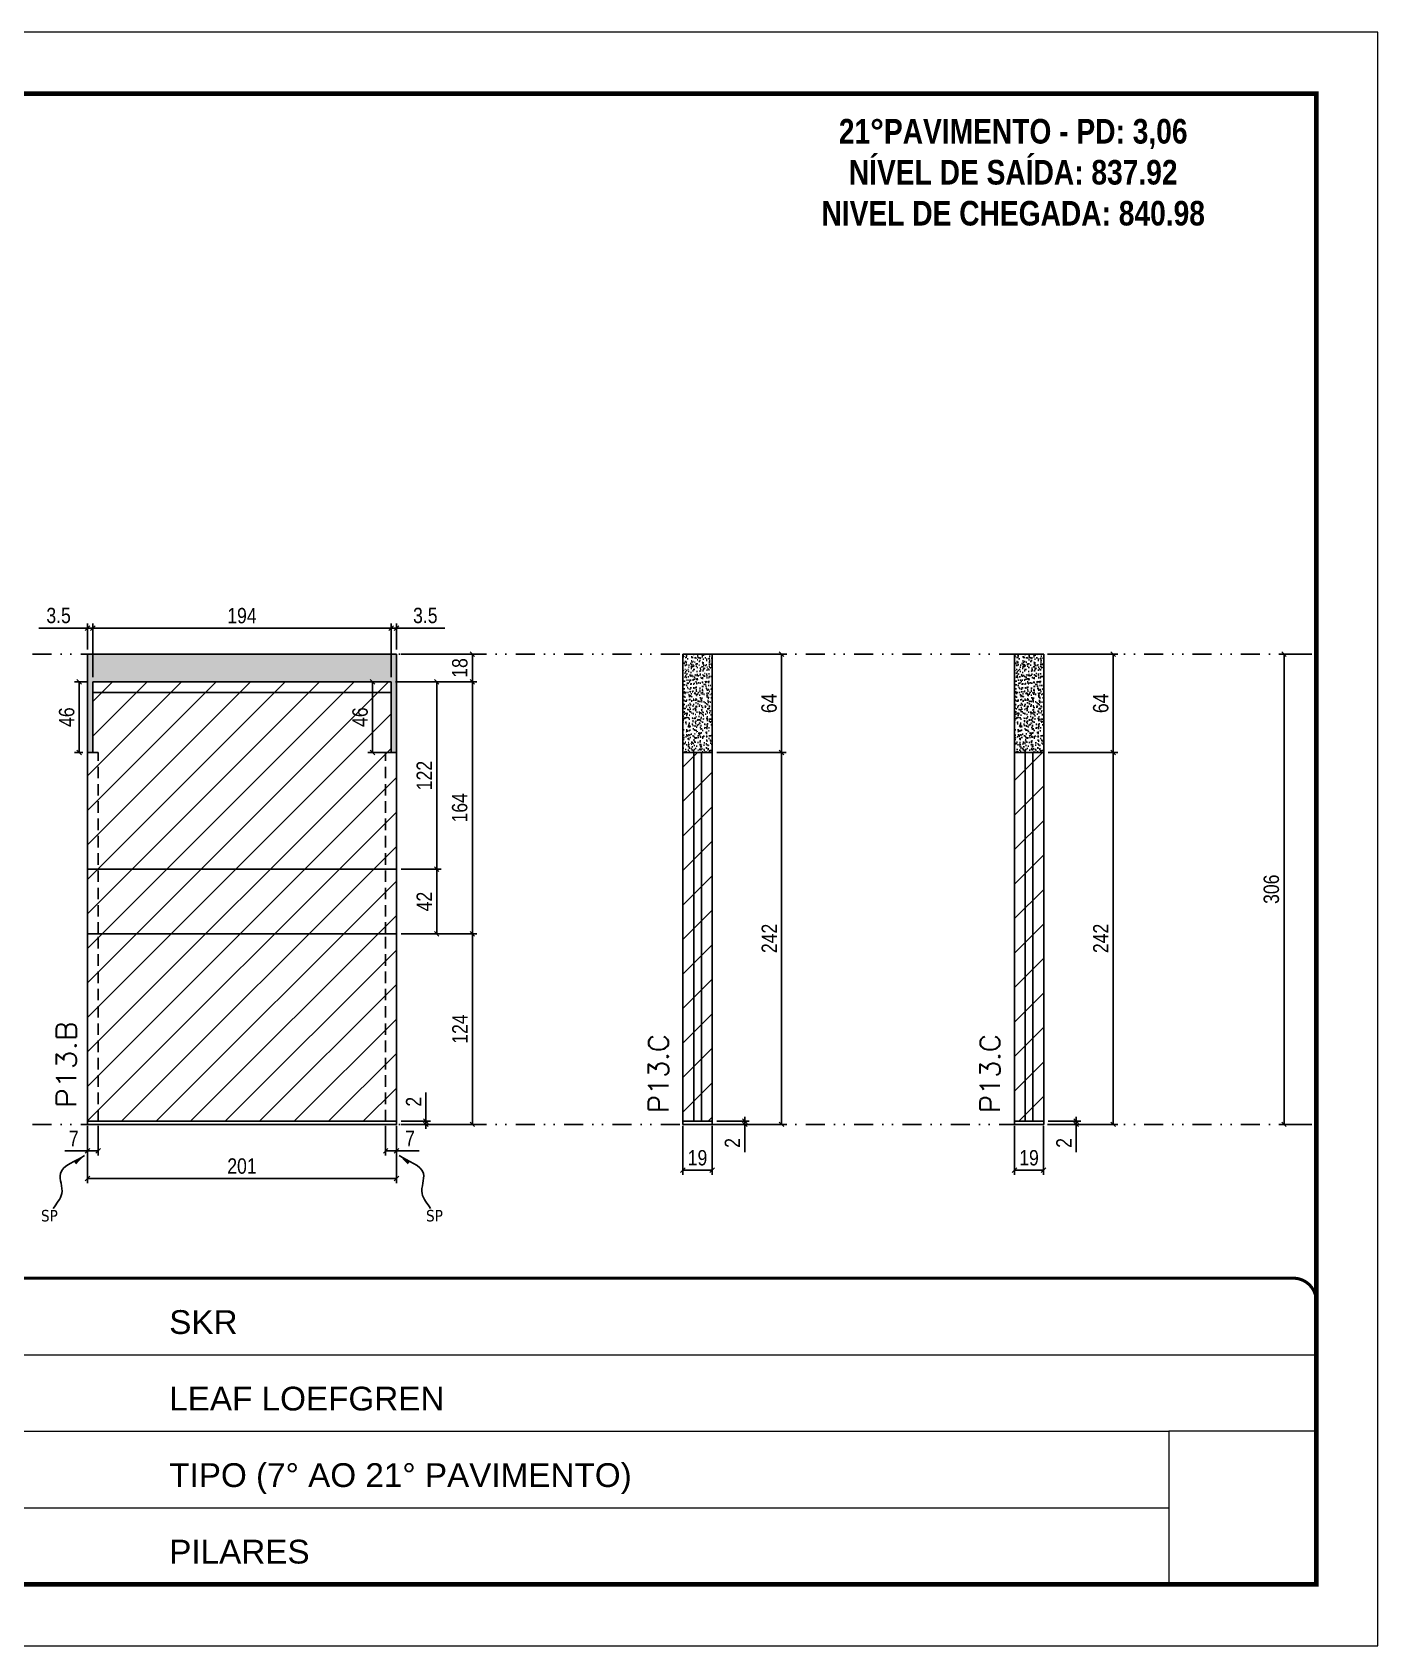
# Model space of a CAD drawing. Extents: x 14400 to 27878, y -21631 to 6985.
# Drawn here: x 15010 to 15885, y -11294 to -10244 of the extents above; entities that cross this region are included whole.
import ezdxf

# ---------------------------------------------------------------- set-up
doc = ezdxf.new("R2010")
doc.units = 0
for name, pattern in [('CONTINUO', [0]), ('DASHED', [0.75, 0.5, -0.25]), ('DIVIDE2', [0.625, 0.25, -0.125, 0, -0.125, 0, -0.125]), ('HIDDEN', [0.375, 0.25, -0.125])]:
    doc.linetypes.add(name, pattern=pattern)
for name, color, linetype in [('COTA', 241, 'Continuous'), ('NOMENCLATURA', 7, 'Continuous'), ('Nível', 160, 'Continuous'), ('Painéis', 200, 'Continuous'), ('SARR_2.2x7', 40, 'Continuous'), ('Sarrafo de Pressão', 42, 'HIDDEN'), ('texto', 7, 'Continuous')]:
    doc.layers.add(name, color=color, linetype=linetype)
for name, color, linetype, lineweight in [('Folhas', 255, 'Continuous', 9), ('Hachura', 251, 'Continuous', 9), ('SARRAFO DE PRESSAO', 251, 'DASHED', 9), ('Texto Seção', 7, 'Continuous', 15)]:
    doc.layers.add(name, color=color, linetype=linetype, lineweight=lineweight)
doc.styles.add('ARIAL', font='arial.ttf')
doc.styles.add('COTA TECNICA', font='techl___.ttf', dxfattribs={"height": 10})
doc.styles.add('COTA TECNICA-50', font='techl___.ttf', dxfattribs={"height": 10})
doc.styles.add('REGUA-120', font='ROMANS.shx', dxfattribs={"height": 15})
doc.styles.add('ROMANC', font='techb___.ttf', dxfattribs={"height": 2.5})
doc.styles.get("Standard").update_dxf_attribs({"font": 'arial.ttf'})
doc.dimstyles.new('COTA PAINEL-50', dxfattribs={"dimtxt": 10, "dimasz": 3, "dimexe": 3, "dimexo": 3, "dimgap": 3, "dimtad": 1, "dimdec": 1, "dimzin": 12, "dimdsep": 46, "dimtxsty": 'COTA TECNICA-50', "dimblk1": 'OBLIQUE', "dimblk2": 'OBLIQUE', "dimsah": 1, "dimcen": 0.9, "dimclrd": 4, "dimclre": 4, "dimclrt": 240, "dimadec": 1, "dimazin": 3, "dimtfac": 1, "dimtdec": 1, "dimtmove": 0, "dimatfit": 3, "dimfxl": 1, "dimtolj": 1, "dimtzin": 12, "dimarcsym": 0})
doc.dimstyles.new('PAINEL', dxfattribs={"dimtxt": 10, "dimasz": 3, "dimexe": 3, "dimexo": 3, "dimgap": 3, "dimtad": 1, "dimdec": 1, "dimzin": 12, "dimdsep": 46, "dimtxsty": 'COTA TECNICA', "dimblk1": 'OBLIQUE', "dimblk2": 'OBLIQUE', "dimsah": 1, "dimcen": 0.9, "dimclrd": 4, "dimclre": 4, "dimclrt": 240, "dimadec": 1, "dimazin": 3, "dimtfac": 1, "dimtdec": 1, "dimtmove": 0, "dimatfit": 3, "dimfxl": 1, "dimtolj": 1, "dimtzin": 12, "dimarcsym": 0})
doc.dimstyles.get("Standard").update_dxf_attribs({"dimtxt": 0.18, "dimasz": 0.18, "dimexe": 0.18, "dimexo": 0.0625, "dimgap": 0.09, "dimtad": 0, "dimtih": 1, "dimtoh": 1, "dimdec": 4, "dimzin": 0, "dimdsep": 46, "dimtxsty": 'Standard', "dimcen": 0.09, "dimadec": 0, "dimazin": 0, "dimtfac": 1, "dimtdec": 4, "dimtofl": 0, "dimtmove": 0, "dimatfit": 3, "dimfxl": 1, "dimtolj": 1, "dimtzin": 0, "dimarcsym": 0})

# ---------------------------------------------------------------- blocks, each defined once
blk = doc.blocks.new('9999999999')
at = {"color": 30, "linetype": 'CONTINUO'}
for p, q in [((98564.6, 34379.6), (99584, 34379.6)), ((98564.6, 34329.8), (99488, 34329.8)), ((99584, 34329.8), (99488, 34329.8)), ((99488, 34329.8), (99488, 34230.2)), ((98564.6, 34280), (99488, 34280))]:
    blk.add_line(p, q, dxfattribs=at)
at = {"color": 30, "linetype": 'CONTINUO', "const_width": 2}
blk.add_lwpolyline([(99584, 34230.2), (99584, 34414.4, 0.414214), (99569, 34429.4), (98229, 34429.4, 0.414214), (98214, 34414.4), (98214, 34245.2, 0.414214), (98229, 34230.2), (99584, 34230.2)], format="xyb", dxfattribs=at)
at = {"layer": 'Folhas'}
blk.add_lwpolyline([(98139, 34190.2), (99624, 34190.2), (99624, 35240.2), (98139, 35240.2)], close=True, dxfattribs=at)
at = {"layer": 'Folhas', "color": 30, "const_width": 3}
blk.add_lwpolyline([(98214, 34230.2), (99584, 34230.2), (99584, 35200.2), (98214, 35200.2)], close=True, dxfattribs=at)
at = {"color": 7, "linetype": 'Continuous', "ltscale": 5, "style": 'ARIAL'}
for s, height, p in [('SKR', 15.48, (98837.7, 34393.1)), ('LEAF LOEFGREN', 15.483, (98837.7, 34343.3)), ('TIPO (7° AO 21° PAVIMENTO)', 15.483, (98837.7, 34293.5)), ('PILARES', 15.48, (98837.7, 34243.7))]:
    blk.add_text(s, height=height, dxfattribs=at).set_placement(p)
blk = doc.blocks.new('_Oblique')
at = {"color": 0, "linetype": 'ByBlock', "lineweight": -2}
blk.add_line((-0.5, -0.5), (0.5, 0.5), dxfattribs=at)
blk = doc.blocks.new('*D4674')
at = {"layer": 'COTA', "color": 4, "lineweight": -2, "transparency": 16777216}
for p, q in [((15432.9, -10955.6), (15432.9, -10987.5)), ((15451.9, -10955.6), (15451.9, -10987.5)), ((15432.9, -10984.5), (15451.9, -10984.5))]:
    blk.add_line(p, q, dxfattribs=at)
at = {"layer": 'Defpoints', "color": 0, "transparency": 16777216}
for p in [(15432.9, -10952.6), (15451.9, -10952.6), (15451.9, -10984.5)]:
    blk.add_point(p, dxfattribs=at)
at = {"layer": 'COTA', "color": 4, "lineweight": -2, "transparency": 16777216, "xscale": 3, "yscale": 3, "zscale": 3, "rotation": 180}
blk.add_blockref('_Oblique', (15432.9, -10984.5), dxfattribs=at)
at = {"layer": 'COTA', "color": 4, "lineweight": -2, "transparency": 16777216, "xscale": 3, "yscale": 3, "zscale": 3}
blk.add_blockref('_Oblique', (15451.9, -10984.5), dxfattribs=at)
at = {"layer": 'COTA', "color": 240, "transparency": 16777216, "insert": (15442.4, -10976.4), "char_height": 10, "attachment_point": 5, "style": 'COTA TECNICA'}
blk.add_mtext('\\A1;19', dxfattribs=at)
blk = doc.blocks.new('*D4675')
at = {"layer": 'COTA', "color": 4, "lineweight": -2, "transparency": 16777216}
for p, q in [((15473.1, -10952.6), (15473.1, -10949.6)), ((15454.9, -10952.6), (15476.1, -10952.6)), ((15454.9, -10954.6), (15476.1, -10954.6)), ((15473.1, -10952.6), (15473.1, -10954.6)), ((15473.1, -10954.6), (15473.1, -10972.7))]:
    blk.add_line(p, q, dxfattribs=at)
at = {"layer": 'Defpoints', "color": 0, "transparency": 16777216}
for p in [(15451.9, -10952.6), (15451.9, -10954.6), (15473.1, -10952.6)]:
    blk.add_point(p, dxfattribs=at)
at = {"layer": 'COTA', "color": 4, "lineweight": -2, "transparency": 16777216, "xscale": 3, "yscale": 3, "zscale": 3}
for p, rotation in [((15473.1, -10952.6), 270), ((15473.1, -10954.6), 90)]:
    blk.add_blockref('_Oblique', p, dxfattribs=dict(at, rotation=rotation))
at = {"layer": 'COTA', "color": 240, "transparency": 16777216, "insert": (15465.1, -10966.7), "char_height": 10, "attachment_point": 5, "rotation": 90, "style": 'COTA TECNICA-50'}
blk.add_mtext('\\A1;2', dxfattribs=at)
blk = doc.blocks.new('*D4676')
at = {"layer": 'COTA', "color": 4, "lineweight": -2, "transparency": 16777216}
for p, q in [((15454.9, -10712.6), (15500.1, -10712.6)), ((15497.1, -10954.6), (15497.1, -10712.6)), ((15454.9, -10954.6), (15500.1, -10954.6))]:
    blk.add_line(p, q, dxfattribs=at)
at = {"layer": 'Defpoints', "color": 0, "transparency": 16777216}
for p in [(15451.9, -10712.6), (15497.1, -10712.6), (15451.9, -10954.6)]:
    blk.add_point(p, dxfattribs=at)
at = {"layer": 'COTA', "color": 4, "lineweight": -2, "transparency": 16777216, "xscale": 3, "yscale": 3, "zscale": 3}
for p, rotation in [((15497.1, -10712.6), 90), ((15497.1, -10954.6), 270)]:
    blk.add_blockref('_Oblique', p, dxfattribs=dict(at, rotation=rotation))
at = {"layer": 'COTA', "color": 240, "transparency": 16777216, "insert": (15489.1, -10833.6), "char_height": 10, "attachment_point": 5, "rotation": 90, "style": 'COTA TECNICA-50'}
blk.add_mtext('\\A1;242', dxfattribs=at)
blk = doc.blocks.new('*D4678')
at = {"layer": 'COTA', "color": 4, "lineweight": -2, "transparency": 16777216}
for p, q in [((15454.9, -10648.6), (15500.1, -10648.6)), ((15497.1, -10712.6), (15497.1, -10648.6)), ((15454.9, -10712.6), (15500.1, -10712.6))]:
    blk.add_line(p, q, dxfattribs=at)
at = {"layer": 'Defpoints', "color": 0, "transparency": 16777216}
for p in [(15451.9, -10648.6), (15497.1, -10648.6), (15451.9, -10712.6)]:
    blk.add_point(p, dxfattribs=at)
at = {"layer": 'COTA', "color": 4, "lineweight": -2, "transparency": 16777216, "xscale": 3, "yscale": 3, "zscale": 3}
for p, rotation in [((15497.1, -10648.6), 90), ((15497.1, -10712.6), 270)]:
    blk.add_blockref('_Oblique', p, dxfattribs=dict(at, rotation=rotation))
at = {"layer": 'COTA', "color": 240, "transparency": 16777216, "insert": (15489, -10680.6), "char_height": 10, "attachment_point": 5, "rotation": 90, "style": 'COTA TECNICA'}
blk.add_mtext('\\A1;64', dxfattribs=at)
blk = doc.blocks.new('*D4685')
at = {"layer": 'COTA', "color": 4, "lineweight": -2, "transparency": 16777216}
for p, q in [((15648.6, -10955.6), (15648.6, -10987.5)), ((15667.6, -10955.6), (15667.6, -10987.5)), ((15648.6, -10984.5), (15667.6, -10984.5))]:
    blk.add_line(p, q, dxfattribs=at)
at = {"layer": 'Defpoints', "color": 0, "transparency": 16777216}
for p in [(15648.6, -10952.6), (15667.6, -10952.6), (15667.6, -10984.5)]:
    blk.add_point(p, dxfattribs=at)
at = {"layer": 'COTA', "color": 4, "lineweight": -2, "transparency": 16777216, "xscale": 3, "yscale": 3, "zscale": 3, "rotation": 180}
blk.add_blockref('_Oblique', (15648.6, -10984.5), dxfattribs=at)
at = {"layer": 'COTA', "color": 4, "lineweight": -2, "transparency": 16777216, "xscale": 3, "yscale": 3, "zscale": 3}
blk.add_blockref('_Oblique', (15667.6, -10984.5), dxfattribs=at)
at = {"layer": 'COTA', "color": 240, "transparency": 16777216, "insert": (15658.1, -10976.4), "char_height": 10, "attachment_point": 5, "style": 'COTA TECNICA'}
blk.add_mtext('\\A1;19', dxfattribs=at)
blk = doc.blocks.new('*D4686')
at = {"layer": 'COTA', "color": 4, "lineweight": -2, "transparency": 16777216}
for p, q in [((15688.8, -10952.6), (15688.8, -10949.6)), ((15670.6, -10952.6), (15691.8, -10952.6)), ((15670.6, -10954.6), (15691.8, -10954.6)), ((15688.8, -10952.6), (15688.8, -10954.6)), ((15688.8, -10954.6), (15688.8, -10972.7))]:
    blk.add_line(p, q, dxfattribs=at)
at = {"layer": 'Defpoints', "color": 0, "transparency": 16777216}
for p in [(15667.6, -10952.6), (15667.6, -10954.6), (15688.8, -10952.6)]:
    blk.add_point(p, dxfattribs=at)
at = {"layer": 'COTA', "color": 4, "lineweight": -2, "transparency": 16777216, "xscale": 3, "yscale": 3, "zscale": 3}
for p, rotation in [((15688.8, -10952.6), 270), ((15688.8, -10954.6), 90)]:
    blk.add_blockref('_Oblique', p, dxfattribs=dict(at, rotation=rotation))
at = {"layer": 'COTA', "color": 240, "transparency": 16777216, "insert": (15680.8, -10966.7), "char_height": 10, "attachment_point": 5, "rotation": 90, "style": 'COTA TECNICA-50'}
blk.add_mtext('\\A1;2', dxfattribs=at)
blk = doc.blocks.new('*D4687')
at = {"layer": 'COTA', "color": 4, "lineweight": -2, "transparency": 16777216}
for p, q in [((15670.6, -10712.6), (15715.9, -10712.6)), ((15712.9, -10954.6), (15712.9, -10712.6)), ((15670.6, -10954.6), (15715.9, -10954.6))]:
    blk.add_line(p, q, dxfattribs=at)
at = {"layer": 'Defpoints', "color": 0, "transparency": 16777216}
for p in [(15667.6, -10712.6), (15712.9, -10712.6), (15667.6, -10954.6)]:
    blk.add_point(p, dxfattribs=at)
at = {"layer": 'COTA', "color": 4, "lineweight": -2, "transparency": 16777216, "xscale": 3, "yscale": 3, "zscale": 3}
for p, rotation in [((15712.9, -10712.6), 90), ((15712.9, -10954.6), 270)]:
    blk.add_blockref('_Oblique', p, dxfattribs=dict(at, rotation=rotation))
at = {"layer": 'COTA', "color": 240, "transparency": 16777216, "insert": (15704.8, -10833.6), "char_height": 10, "attachment_point": 5, "rotation": 90, "style": 'COTA TECNICA-50'}
blk.add_mtext('\\A1;242', dxfattribs=at)
blk = doc.blocks.new('*D4688')
at = {"layer": 'COTA', "color": 4, "lineweight": -2, "transparency": 16777216}
for p, q in [((15670.6, -10648.6), (15715.9, -10648.6)), ((15712.9, -10712.6), (15712.9, -10648.6)), ((15670.6, -10712.6), (15715.9, -10712.6))]:
    blk.add_line(p, q, dxfattribs=at)
at = {"layer": 'Defpoints', "color": 0, "transparency": 16777216}
for p in [(15667.6, -10648.6), (15712.9, -10648.6), (15667.6, -10712.6)]:
    blk.add_point(p, dxfattribs=at)
at = {"layer": 'COTA', "color": 4, "lineweight": -2, "transparency": 16777216, "xscale": 3, "yscale": 3, "zscale": 3}
for p, rotation in [((15712.9, -10648.6), 90), ((15712.9, -10712.6), 270)]:
    blk.add_blockref('_Oblique', p, dxfattribs=dict(at, rotation=rotation))
at = {"layer": 'COTA', "color": 240, "transparency": 16777216, "insert": (15704.8, -10680.6), "char_height": 10, "attachment_point": 5, "rotation": 90, "style": 'COTA TECNICA'}
blk.add_mtext('\\A1;64', dxfattribs=at)
blk = doc.blocks.new('*D4689')
at = {"layer": 'COTA', "color": 4, "lineweight": -2, "transparency": 16777216}
for p, q in [((15842, -10648.6), (15821, -10648.6)), ((15824, -10954.6), (15824, -10648.6)), ((15842, -10954.6), (15821, -10954.6))]:
    blk.add_line(p, q, dxfattribs=at)
at = {"layer": 'Defpoints', "color": 0, "transparency": 16777216}
for p in [(15824, -10648.6), (15845, -10648.6), (15845, -10954.6)]:
    blk.add_point(p, dxfattribs=at)
at = {"layer": 'COTA', "color": 4, "lineweight": -2, "transparency": 16777216, "xscale": 3, "yscale": 3, "zscale": 3}
for p, rotation in [((15824, -10648.6), 90), ((15824, -10954.6), 270)]:
    blk.add_blockref('_Oblique', p, dxfattribs=dict(at, rotation=rotation))
at = {"layer": 'COTA', "color": 240, "transparency": 16777216, "insert": (15815.8, -10801.6), "char_height": 10, "attachment_point": 5, "rotation": 90, "style": 'COTA TECNICA'}
blk.add_mtext('\\A1;306', dxfattribs=at)
blk = doc.blocks.new('*D4690')
at = {"layer": 'COTA', "color": 4, "lineweight": -2, "transparency": 16777216}
for p, q in [((15045.5, -10955.6), (15045.5, -10992.9)), ((15246.5, -10955.6), (15246.5, -10992.9)), ((15246.5, -10989.9), (15045.5, -10989.9))]:
    blk.add_line(p, q, dxfattribs=at)
at = {"layer": 'Defpoints', "color": 0, "transparency": 16777216}
for p in [(15045.5, -10952.6), (15246.5, -10952.6), (15045.5, -10989.9)]:
    blk.add_point(p, dxfattribs=at)
at = {"layer": 'COTA', "color": 4, "lineweight": -2, "transparency": 16777216, "xscale": 3, "yscale": 3, "zscale": 3, "rotation": 180}
blk.add_blockref('_Oblique', (15045.5, -10989.9), dxfattribs=at)
at = {"layer": 'COTA', "color": 4, "lineweight": -2, "transparency": 16777216, "xscale": 3, "yscale": 3, "zscale": 3}
blk.add_blockref('_Oblique', (15246.5, -10989.9), dxfattribs=at)
at = {"layer": 'COTA', "color": 240, "transparency": 16777216, "insert": (15146, -10981.8), "char_height": 10, "attachment_point": 5, "style": 'COTA TECNICA'}
blk.add_mtext('\\A1;201', dxfattribs=at)
blk = doc.blocks.new('*D4691')
at = {"layer": 'COTA', "color": 4, "lineweight": -2, "transparency": 16777216}
for p, q in [((15239.5, -10955.6), (15239.5, -10974.9)), ((15246.5, -10957.6), (15246.5, -10974.9)), ((15239.5, -10971.9), (15246.5, -10971.9)), ((15246.5, -10971.9), (15261.2, -10971.9))]:
    blk.add_line(p, q, dxfattribs=at)
at = {"layer": 'Defpoints', "color": 0, "transparency": 16777216}
for p in [(15239.5, -10952.6), (15246.5, -10954.6), (15246.5, -10971.9)]:
    blk.add_point(p, dxfattribs=at)
at = {"layer": 'COTA', "color": 4, "lineweight": -2, "transparency": 16777216, "xscale": 3, "yscale": 3, "zscale": 3, "rotation": 180}
blk.add_blockref('_Oblique', (15239.5, -10971.9), dxfattribs=at)
at = {"layer": 'COTA', "color": 4, "lineweight": -2, "transparency": 16777216, "xscale": 3, "yscale": 3, "zscale": 3}
blk.add_blockref('_Oblique', (15246.5, -10971.9), dxfattribs=at)
at = {"layer": 'COTA', "color": 240, "transparency": 16777216, "insert": (15255.3, -10963.8), "char_height": 10, "attachment_point": 5, "style": 'COTA TECNICA-50'}
blk.add_mtext('\\A1;7', dxfattribs=at)
blk = doc.blocks.new('*D4692')
at = {"layer": 'COTA', "color": 4, "lineweight": -2, "transparency": 16777216}
for p, q in [((15265.7, -10952.6), (15265.7, -10933.8)), ((15249.5, -10952.6), (15268.7, -10952.6)), ((15249.5, -10954.6), (15268.7, -10954.6)), ((15265.7, -10954.6), (15265.7, -10952.6)), ((15265.7, -10954.6), (15265.7, -10957.6))]:
    blk.add_line(p, q, dxfattribs=at)
at = {"layer": 'Defpoints', "color": 0, "transparency": 16777216}
for p in [(15246.5, -10952.6), (15246.5, -10954.6), (15265.7, -10954.6)]:
    blk.add_point(p, dxfattribs=at)
at = {"layer": 'COTA', "color": 4, "lineweight": -2, "transparency": 16777216, "xscale": 3, "yscale": 3, "zscale": 3}
for p, rotation in [((15265.7, -10952.6), 270), ((15265.7, -10954.6), 90)]:
    blk.add_blockref('_Oblique', p, dxfattribs=dict(at, rotation=rotation))
at = {"layer": 'COTA', "color": 240, "transparency": 16777216, "insert": (15257.7, -10939.9), "char_height": 10, "attachment_point": 5, "rotation": 90, "style": 'COTA TECNICA-50'}
blk.add_mtext('\\A1;2', dxfattribs=at)
blk = doc.blocks.new('*D4693')
at = {"layer": 'COTA', "color": 4, "lineweight": -2, "transparency": 16777216}
for p, q in [((15246, -10666.6), (15298.9, -10666.6)), ((15295.9, -10830.6), (15295.9, -10666.6)), ((15249.5, -10830.6), (15298.9, -10830.6))]:
    blk.add_line(p, q, dxfattribs=at)
at = {"layer": 'Defpoints', "color": 0, "transparency": 16777216}
for p in [(15243, -10666.6), (15295.9, -10666.6), (15246.5, -10830.6)]:
    blk.add_point(p, dxfattribs=at)
at = {"layer": 'COTA', "color": 4, "lineweight": -2, "transparency": 16777216, "xscale": 3, "yscale": 3, "zscale": 3}
for p, rotation in [((15295.9, -10666.6), 90), ((15295.9, -10830.6), 270)]:
    blk.add_blockref('_Oblique', p, dxfattribs=dict(at, rotation=rotation))
at = {"layer": 'COTA', "color": 240, "transparency": 16777216, "insert": (15287.7, -10748.6), "char_height": 10, "attachment_point": 5, "rotation": 90, "style": 'COTA TECNICA-50'}
blk.add_mtext('\\A1;164', dxfattribs=at)
blk = doc.blocks.new('*D4694')
at = {"layer": 'COTA', "color": 4, "linetype": 'ByBlock', "lineweight": -2, "transparency": 16777216}
for p, q in [((15249.5, -10830.6), (15298.9, -10830.6)), ((15295.9, -10954.6), (15295.9, -10830.6)), ((15249.5, -10954.6), (15298.9, -10954.6))]:
    blk.add_line(p, q, dxfattribs=at)
at = {"layer": 'Defpoints', "color": 0, "linetype": 'ByBlock', "transparency": 16777216}
for p in [(15246.5, -10830.6), (15295.9, -10830.6), (15246.5, -10954.6)]:
    blk.add_point(p, dxfattribs=at)
at = {"layer": 'COTA', "color": 4, "linetype": 'ByBlock', "lineweight": -2, "transparency": 16777216, "xscale": 3, "yscale": 3, "zscale": 3}
for p, rotation in [((15295.9, -10830.6), 90), ((15295.9, -10954.6), 270)]:
    blk.add_blockref('_Oblique', p, dxfattribs=dict(at, rotation=rotation))
at = {"layer": 'COTA', "color": 240, "linetype": 'ByBlock', "transparency": 16777216, "insert": (15287.8, -10892.6), "char_height": 10, "attachment_point": 5, "rotation": 90, "style": 'COTA TECNICA'}
blk.add_mtext('\\A1;124', dxfattribs=at)
blk = doc.blocks.new('*D4695')
at = {"layer": 'COTA', "color": 4, "lineweight": -2, "transparency": 16777216}
for p, q in [((15045.5, -10957.6), (15045.5, -10974.9)), ((15052.5, -10955.6), (15052.5, -10974.9)), ((15045.5, -10971.9), (15030.8, -10971.9)), ((15052.5, -10971.9), (15045.5, -10971.9))]:
    blk.add_line(p, q, dxfattribs=at)
at = {"layer": 'Defpoints', "color": 0, "transparency": 16777216}
for p in [(15045.5, -10954.6), (15052.5, -10952.6), (15045.5, -10971.9)]:
    blk.add_point(p, dxfattribs=at)
at = {"layer": 'COTA', "color": 4, "lineweight": -2, "transparency": 16777216, "xscale": 3, "yscale": 3, "zscale": 3, "rotation": 180}
blk.add_blockref('_Oblique', (15045.5, -10971.9), dxfattribs=at)
at = {"layer": 'COTA', "color": 4, "lineweight": -2, "transparency": 16777216, "xscale": 3, "yscale": 3, "zscale": 3}
blk.add_blockref('_Oblique', (15052.5, -10971.9), dxfattribs=at)
at = {"layer": 'COTA', "color": 240, "transparency": 16777216, "insert": (15036.6, -10963.8), "char_height": 10, "attachment_point": 5, "style": 'COTA TECNICA-50'}
blk.add_mtext('\\A1;7', dxfattribs=at)
blk = doc.blocks.new('*D4696')
at = {"layer": 'COTA', "color": 4, "lineweight": -2, "transparency": 16777216}
for p, q in [((15249.5, -10648.6), (15298.9, -10648.6)), ((15295.9, -10666.6), (15295.9, -10648.6)), ((15246, -10666.6), (15298.9, -10666.6))]:
    blk.add_line(p, q, dxfattribs=at)
at = {"layer": 'Defpoints', "color": 0, "transparency": 16777216}
for p in [(15246.5, -10648.6), (15295.9, -10648.6), (15243, -10666.6)]:
    blk.add_point(p, dxfattribs=at)
at = {"layer": 'COTA', "color": 4, "lineweight": -2, "transparency": 16777216, "xscale": 3, "yscale": 3, "zscale": 3}
for p, rotation in [((15295.9, -10648.6), 90), ((15295.9, -10666.6), 270)]:
    blk.add_blockref('_Oblique', p, dxfattribs=dict(at, rotation=rotation))
at = {"layer": 'COTA', "color": 240, "transparency": 16777216, "insert": (15287.8, -10657.6), "char_height": 10, "attachment_point": 5, "rotation": 90, "style": 'COTA TECNICA'}
blk.add_mtext('\\A1;18', dxfattribs=at)
blk = doc.blocks.new('*D4709')
at = {"layer": 'COTA', "color": 4, "lineweight": -2, "transparency": 16777216}
for p, q in [((15249.5, -10788.6), (15275.7, -10788.6)), ((15272.7, -10830.6), (15272.7, -10788.6)), ((15249.5, -10830.6), (15275.7, -10830.6))]:
    blk.add_line(p, q, dxfattribs=at)
at = {"layer": 'Defpoints', "color": 0, "transparency": 16777216}
for p in [(15246.5, -10788.6), (15272.7, -10788.6), (15246.5, -10830.6)]:
    blk.add_point(p, dxfattribs=at)
at = {"layer": 'COTA', "color": 4, "lineweight": -2, "transparency": 16777216, "xscale": 3, "yscale": 3, "zscale": 3}
for p, rotation in [((15272.7, -10788.6), 90), ((15272.7, -10830.6), 270)]:
    blk.add_blockref('_Oblique', p, dxfattribs=dict(at, rotation=rotation))
at = {"layer": 'COTA', "color": 240, "transparency": 16777216, "insert": (15264.6, -10809.6), "char_height": 10, "attachment_point": 5, "rotation": 90, "style": 'COTA TECNICA'}
blk.add_mtext('\\A1;42', dxfattribs=at)
blk = doc.blocks.new('*D4710')
at = {"layer": 'COTA', "color": 4, "lineweight": -2, "transparency": 16777216}
for p, q in [((15246, -10666.6), (15275.7, -10666.6)), ((15272.7, -10788.6), (15272.7, -10666.6)), ((15249.5, -10788.6), (15275.7, -10788.6))]:
    blk.add_line(p, q, dxfattribs=at)
at = {"layer": 'Defpoints', "color": 0, "transparency": 16777216}
for p in [(15243, -10666.6), (15272.7, -10666.6), (15246.5, -10788.6)]:
    blk.add_point(p, dxfattribs=at)
at = {"layer": 'COTA', "color": 4, "lineweight": -2, "transparency": 16777216, "xscale": 3, "yscale": 3, "zscale": 3}
for p, rotation in [((15272.7, -10666.6), 90), ((15272.7, -10788.6), 270)]:
    blk.add_blockref('_Oblique', p, dxfattribs=dict(at, rotation=rotation))
at = {"layer": 'COTA', "color": 240, "transparency": 16777216, "insert": (15264.6, -10727.6), "char_height": 10, "attachment_point": 5, "rotation": 90, "style": 'COTA TECNICA'}
blk.add_mtext('\\A1;122', dxfattribs=at)
blk = doc.blocks.new('*D4711')
at = {"layer": 'COTA', "color": 4, "lineweight": -2, "transparency": 16777216}
for p, q in [((15045.5, -10631.7), (15013.9, -10631.7)), ((15045.5, -10645.6), (15045.5, -10628.7)), ((15049, -10631.7), (15045.5, -10631.7)), ((15049, -10663.6), (15049, -10628.7)), ((15049, -10631.7), (15052, -10631.7))]:
    blk.add_line(p, q, dxfattribs=at)
at = {"layer": 'Defpoints', "color": 0, "transparency": 16777216}
for p in [(15045.5, -10631.7), (15045.5, -10648.6), (15049, -10666.6)]:
    blk.add_point(p, dxfattribs=at)
at = {"layer": 'COTA', "color": 4, "lineweight": -2, "transparency": 16777216, "xscale": 3, "yscale": 3, "zscale": 3}
blk.add_blockref('_Oblique', (15045.5, -10631.7), dxfattribs=at)
at = {"layer": 'COTA', "color": 4, "lineweight": -2, "transparency": 16777216, "xscale": 3, "yscale": 3, "zscale": 3, "rotation": 180}
blk.add_blockref('_Oblique', (15049, -10631.7), dxfattribs=at)
at = {"layer": 'COTA', "color": 240, "transparency": 16777216, "insert": (15026.7, -10623.5), "char_height": 10, "attachment_point": 5, "style": 'COTA TECNICA'}
blk.add_mtext('\\A1;3.5', dxfattribs=at)
blk = doc.blocks.new('*D4712')
at = {"layer": 'COTA', "color": 4, "lineweight": -2, "transparency": 16777216}
for p, q in [((15243, -10631.7), (15240, -10631.7)), ((15243, -10663.6), (15243, -10628.7)), ((15243, -10631.7), (15246.5, -10631.7)), ((15246.5, -10645.6), (15246.5, -10628.7)), ((15246.5, -10631.7), (15278.1, -10631.7))]:
    blk.add_line(p, q, dxfattribs=at)
at = {"layer": 'Defpoints', "color": 0, "transparency": 16777216}
for p in [(15246.5, -10631.7), (15246.5, -10648.6), (15243, -10666.6)]:
    blk.add_point(p, dxfattribs=at)
at = {"layer": 'COTA', "color": 4, "lineweight": -2, "transparency": 16777216, "xscale": 3, "yscale": 3, "zscale": 3}
blk.add_blockref('_Oblique', (15243, -10631.7), dxfattribs=at)
at = {"layer": 'COTA', "color": 4, "lineweight": -2, "transparency": 16777216, "xscale": 3, "yscale": 3, "zscale": 3, "rotation": 180}
blk.add_blockref('_Oblique', (15246.5, -10631.7), dxfattribs=at)
at = {"layer": 'COTA', "color": 240, "transparency": 16777216, "insert": (15265.3, -10623.5), "char_height": 10, "attachment_point": 5, "style": 'COTA TECNICA'}
blk.add_mtext('\\A1;3.5', dxfattribs=at)
blk = doc.blocks.new('*D4713')
at = {"layer": 'COTA', "color": 4, "lineweight": -2, "transparency": 16777216}
for p, q in [((15049, -10663.6), (15049, -10628.7)), ((15049, -10631.7), (15243, -10631.7)), ((15243, -10663.6), (15243, -10628.7))]:
    blk.add_line(p, q, dxfattribs=at)
at = {"layer": 'Defpoints', "color": 0, "transparency": 16777216}
for p in [(15243, -10631.7), (15049, -10666.6), (15243, -10666.6)]:
    blk.add_point(p, dxfattribs=at)
at = {"layer": 'COTA', "color": 4, "lineweight": -2, "transparency": 16777216, "xscale": 3, "yscale": 3, "zscale": 3, "rotation": 180}
blk.add_blockref('_Oblique', (15049, -10631.7), dxfattribs=at)
at = {"layer": 'COTA', "color": 4, "lineweight": -2, "transparency": 16777216, "xscale": 3, "yscale": 3, "zscale": 3}
blk.add_blockref('_Oblique', (15243, -10631.7), dxfattribs=at)
at = {"layer": 'COTA', "color": 240, "transparency": 16777216, "insert": (15146, -10623.6), "char_height": 10, "attachment_point": 5, "style": 'COTA TECNICA'}
blk.add_mtext('\\A1;194', dxfattribs=at)
blk = doc.blocks.new('*D4716')
at = {"layer": 'COTA', "color": 4, "lineweight": -2, "transparency": 16777216}
for p, q in [((15046, -10666.6), (15037.1, -10666.6)), ((15040.1, -10712.6), (15040.1, -10666.6)), ((15042.5, -10712.6), (15037.1, -10712.6))]:
    blk.add_line(p, q, dxfattribs=at)
at = {"layer": 'Defpoints', "color": 0, "transparency": 16777216}
for p in [(15040.1, -10666.6), (15049, -10666.6), (15045.5, -10712.6)]:
    blk.add_point(p, dxfattribs=at)
at = {"layer": 'COTA', "color": 4, "lineweight": -2, "transparency": 16777216, "xscale": 3, "yscale": 3, "zscale": 3}
for p, rotation in [((15040.1, -10666.6), 90), ((15040.1, -10712.6), 270)]:
    blk.add_blockref('_Oblique', p, dxfattribs=dict(at, rotation=rotation))
at = {"layer": 'COTA', "color": 240, "transparency": 16777216, "insert": (15032, -10689.6), "char_height": 10, "attachment_point": 5, "rotation": 90, "style": 'COTA TECNICA'}
blk.add_mtext('\\A1;46', dxfattribs=at)
blk = doc.blocks.new('*D4717')
at = {"layer": 'COTA', "color": 4, "lineweight": -2, "transparency": 16777216}
for p, q in [((15240, -10666.6), (15228, -10666.6)), ((15231, -10712.6), (15231, -10666.6)), ((15240, -10712.6), (15228, -10712.6))]:
    blk.add_line(p, q, dxfattribs=at)
at = {"layer": 'Defpoints', "color": 0, "transparency": 16777216}
for p in [(15231, -10666.6), (15243, -10666.6), (15243, -10712.6)]:
    blk.add_point(p, dxfattribs=at)
at = {"layer": 'COTA', "color": 4, "lineweight": -2, "transparency": 16777216, "xscale": 3, "yscale": 3, "zscale": 3}
for p, rotation in [((15231, -10666.6), 90), ((15231, -10712.6), 270)]:
    blk.add_blockref('_Oblique', p, dxfattribs=dict(at, rotation=rotation))
at = {"layer": 'COTA', "color": 240, "transparency": 16777216, "insert": (15222.9, -10689.6), "char_height": 10, "attachment_point": 5, "rotation": 90, "style": 'COTA TECNICA'}
blk.add_mtext('\\A1;46', dxfattribs=at)

msp = doc.modelspace()

# ---------------------------------------------------------------- hatches: boundary and pattern name
at = {"layer": 'COTA'}
h = msp.add_hatch(dxfattribs=at)
h.set_pattern_fill('AR-CONC', color=256, scale=0.03)
h.set_pattern_definition([(50, (-3197, -11485.751), (5.4655401, -0.4781726), [0.5715, -6.2865]), (355, (-3197, -11485.751), (-1.0573026, 5.7317054), [0.4572, -5.0292175]), (100.451445, (-3196.5445, -11485.791), (4.4082374, 5.2535326), [0.4857003, -5.3427073]), (46.1842, (-3197, -11484.227), (8.1323712, -1.2612698), [0.85725, -9.42975]), (96.63556, (-3196.322, -11484.332), (7.122124, 7.4227837), [0.7285507, -8.0140682]), (351.18415, (-3197, -11484.227), (7.122124, 7.4227837), [0.685799, -7.543792]), (21, (-3196.238, -11484.608), (4.5484317, -3.067956), [0.5715, -6.2865]), (326, (-3196.238, -11484.608), (1.8540609, 5.525639), [0.4572, -5.0292]), (71.451445, (-3195.859, -11484.864), (6.4024926, 2.457683), [0.4857003, -5.3426981]), (37.5, (-3197, -11485.751), (0.0926581, 2.53665117), [0, -4.96824, 0, -5.1054, 0, -5.04825]), (7.5, (-3197, -11485.751), (2.00458988, 3.00541724), [0, -2.91084, 0, -4.85394, 0, -1.92405]), (327.5, (-3198.6993, -11485.751), (4.06771786, -0.17186232), [0, -1.905, 0, -5.9436, 0, -7.8867]), (317.5, (-3199.4613, -11485.751), (4.44387544, 0.7627947), [0, -2.4765, 0, -3.94716, 0, -5.6007])])
h.paths.add_polyline_path([(15246.483, -10648.616), (15045.483, -10648.616), (15045.483, -10712.616), (15048.983, -10712.616), (15048.983, -10666.616), (15242.983, -10666.616), (15242.983, -10712.616), (15246.483, -10712.616)])
h = msp.add_hatch(dxfattribs=at)
h.set_pattern_fill('AR-CONC', color=256, scale=0.03)
h.set_pattern_definition([(50, (-19.5, -13837.9013), (5.4655401, -0.4781726), [0.5715, -6.2865]), (355, (-19.5, -13837.9013), (-1.0573026, 5.7317054), [0.4572, -5.0292175]), (100.451445, (-19.0445, -13837.941), (4.4082374, 5.2535326), [0.4857003, -5.3427073]), (46.1842, (-19.5, -13836.377), (8.1323712, -1.2612698), [0.85725, -9.42975]), (96.63556, (-18.822, -13836.4824), (7.122124, 7.4227837), [0.7285507, -8.0140682]), (351.18415, (-19.5, -13836.377), (7.122124, 7.4227837), [0.685799, -7.543792]), (21, (-18.738, -13836.7583), (4.5484317, -3.067956), [0.5715, -6.2865]), (326, (-18.738, -13836.7583), (1.8540609, 5.525639), [0.4572, -5.0292]), (71.451445, (-18.359, -13837.014), (6.4024926, 2.457683), [0.4857003, -5.3426981]), (37.5, (-19.5, -13837.9013), (0.0926581, 2.53665117), [0, -4.96824, 0, -5.1054, 0, -5.04825]), (7.5, (-19.5, -13837.9013), (2.00458988, 3.00541724), [0, -2.91084, 0, -4.85394, 0, -1.92405]), (327.5, (-21.1993, -13837.9013), (4.06771786, -0.17186232), [0, -1.905, 0, -5.9436, 0, -7.8867]), (317.5, (-21.9613, -13837.9013), (4.44387544, 0.7627947), [0, -2.4765, 0, -3.94716, 0, -5.6007])])
h.paths.add_polyline_path([(15432.934, -10712.616), (15451.934, -10712.616), (15451.934, -10648.616), (15432.934, -10648.616)])
h = msp.add_hatch(dxfattribs=at)
h.set_pattern_fill('AR-CONC', color=256, scale=0.03)
h.set_pattern_definition([(50, (196.215, -13837.9013), (5.4655401, -0.4781726), [0.5715, -6.2865]), (355, (196.215, -13837.9013), (-1.0573026, 5.7317054), [0.4572, -5.0292175]), (100.451445, (196.67, -13837.941), (4.4082374, 5.2535326), [0.4857003, -5.3427073]), (46.1842, (196.215, -13836.377), (8.1323712, -1.2612698), [0.85725, -9.42975]), (96.63556, (196.8925, -13836.4824), (7.122124, 7.4227837), [0.7285507, -8.0140682]), (351.18415, (196.215, -13836.377), (7.122124, 7.4227837), [0.685799, -7.543792]), (21, (196.977, -13836.7583), (4.5484317, -3.067956), [0.5715, -6.2865]), (326, (196.977, -13836.7583), (1.8540609, 5.525639), [0.4572, -5.0292]), (71.451445, (197.356, -13837.014), (6.4024926, 2.457683), [0.4857003, -5.3426981]), (37.5, (196.2148, -13837.9013), (0.0926581, 2.53665117), [0, -4.96824, 0, -5.1054, 0, -5.04825]), (7.5, (196.2148, -13837.9013), (2.00458988, 3.00541724), [0, -2.91084, 0, -4.85394, 0, -1.92405]), (327.5, (194.5155, -13837.9013), (4.06771786, -0.17186232), [0, -1.905, 0, -5.9436, 0, -7.8867]), (317.5, (193.7535, -13837.9013), (4.44387544, 0.7627947), [0, -2.4765, 0, -3.94716, 0, -5.6007])])
h.paths.add_polyline_path([(15648.649, -10712.616), (15667.649, -10712.616), (15667.649, -10648.616), (15648.649, -10648.616)])
at = {"layer": 'Hachura'}
h = msp.add_hatch(dxfattribs=at)
h.set_pattern_fill('ANSI31', color=256, scale=5)
h.paths.add_polyline_path([(14745.705, -10662.616), (14641.705, -10662.616), (14641.705, -10712.616), (14745.705, -10712.616)])
h.paths.add_polyline_path([(14839.205, -10784.616), (14638.205, -10784.616), (14638.205, -10830.616), (14839.205, -10830.616)])
h.paths.add_polyline_path([(14839.205, -10830.616), (14638.205, -10830.616), (14638.205, -10952.616), (14839.205, -10952.616)])
h.paths.add_polyline_path([(15246.483, -10830.616), (15045.483, -10830.616), (15045.483, -10952.616), (15246.483, -10952.616)])
h.paths.add_polyline_path([(15246.483, -10788.616), (15045.483, -10788.616), (15045.483, -10830.616), (15246.483, -10830.616)])
h.paths.add_polyline_path([(15246.483, -10712.616), (15242.983, -10712.616), (15242.983, -10666.616), (15048.983, -10666.616), (15048.983, -10712.616), (15045.483, -10712.616), (15045.483, -10788.616), (15246.483, -10788.616)])
h.paths.add_polyline_path([(15451.934, -10712.616), (15432.934, -10712.616), (15432.934, -10952.616), (15451.934, -10952.616)])
h.paths.add_polyline_path([(15667.649, -10712.616), (15648.649, -10712.616), (15648.649, -10952.616), (15667.649, -10952.616)])

# ---------------------------------------------------------------- linework, layer by layer
at = {"layer": 'COTA'}
for p, q in [((15045.483, -10712.616), (15045.483, -10648.616)), ((15045.483, -10648.616), (15246.483, -10648.616)), ((15246.483, -10648.616), (15246.483, -10712.616))]:
    msp.add_line(p, q, dxfattribs=at)
for points in [[(15432.934, -10712.616), (15451.934, -10712.616), (15451.934, -10648.616), (15432.934, -10648.616)], [(15648.649, -10712.616), (15667.649, -10712.616), (15667.649, -10648.616), (15648.649, -10648.616)]]:
    msp.add_lwpolyline(points, close=True, dxfattribs=at)
at = {"layer": 'Nível', "color": 4, "linetype": 'DIVIDE2', "ltscale": 50}
for p, q in [((14474.967, -10648.616), (15844.967, -10648.616)), ((14474.967, -10954.616), (15844.967, -10954.616))]:
    msp.add_line(p, q, dxfattribs=at)
at = {"layer": 'Painéis'}
for p, q in [((15048.983, -10712.616), (15048.983, -10666.616)), ((15048.983, -10666.616), (15242.983, -10666.616)), ((15242.983, -10666.616), (15242.983, -10712.616)), ((15045.483, -10712.616), (15045.483, -10952.616)), ((15045.483, -10712.616), (15052.483, -10712.616)), ((15239.483, -10712.616), (15246.483, -10712.616)), ((15246.483, -10952.616), (15246.483, -10712.616)), ((15432.934, -10712.616), (15432.934, -10952.616)), ((15432.934, -10712.616), (15451.934, -10712.616)), ((15451.934, -10712.616), (15451.934, -10952.616)), ((15648.649, -10712.616), (15648.649, -10952.616)), ((15648.649, -10712.616), (15667.649, -10712.616)), ((15667.649, -10712.616), (15667.649, -10952.616)), ((15045.483, -10788.616), (15246.483, -10788.616)), ((15045.483, -10830.616), (15246.483, -10830.616)), ((15432.934, -10952.616), (15451.934, -10952.616)), ((15432.934, -10954.616), (15432.934, -10952.616)), ((15451.934, -10954.616), (15432.934, -10954.616)), ((15451.934, -10952.616), (15451.934, -10954.616)), ((15648.649, -10952.616), (15667.649, -10952.616)), ((15648.649, -10954.616), (15648.649, -10952.616)), ((15667.649, -10954.616), (15648.649, -10954.616)), ((15667.649, -10952.616), (15667.649, -10954.616))]:
    msp.add_line(p, q, dxfattribs=at)
msp.add_lwpolyline([(15246.483, -10952.616), (15045.483, -10952.616), (15045.483, -10954.616), (15246.483, -10954.616)], close=True, dxfattribs=at)
at = {"layer": 'SARR_2.2x7'}
for p, q in [((15048.983, -10673.616), (15242.983, -10673.616)), ((15439.934, -10712.616), (15439.934, -10952.616)), ((15444.934, -10712.616), (15444.934, -10952.616)), ((15655.649, -10712.616), (15655.649, -10952.616)), ((15660.649, -10712.616), (15660.649, -10952.616))]:
    msp.add_line(p, q, dxfattribs=at)
at = {"layer": 'Sarrafo de Pressão', "ltscale": 30}
for p, q in [((15052.483, -10830.616), (15052.483, -10712.616)), ((15239.483, -10830.616), (15239.483, -10712.616)), ((15052.483, -10952.616), (15052.483, -10830.616)), ((15239.483, -10952.616), (15239.483, -10830.616))]:
    msp.add_line(p, q, dxfattribs=at)

# ---------------------------------------------------------------- block references
at = {"layer": 'SARRAFO DE PRESSAO', "color": 6, "linetype": 'ByBlock'}
msp.add_blockref('9999999999', (-83739.011, -45484.104), dxfattribs=at)

# ---------------------------------------------------------------- texts
at = {"layer": 'NOMENCLATURA', "color": 2, "insert": (15647.806, -10300.314), "char_height": 16, "attachment_point": 2, "style": 'ROMANC'}
msp.add_mtext_dynamic_manual_height_columns('21°PAVIMENTO - PD: 3,06\\PNÍVEL DE SAÍDA: 837.92\\PNIVEL DE CHEGADA: 840.98', width=432.35115, gutter_width=1, heights=[0], dxfattribs=at)
at = {"layer": 'texto', "color": 0, "char_height": 7.5, "attachment_point": 5}
for insert in [(15020.706, -11014.107), (15271.26, -11014.107)]:
    msp.add_mtext('{\\fTahoma|b0|i0|c0|p34;\\C4;SP}', dxfattribs=dict(at, insert=insert))
at = {"layer": 'Texto Seção', "style": 'REGUA-120', "width": 1.1}
msp.add_text('P13.B', height=13, rotation=90, dxfattribs=at).set_placement((15038.234, -10943.853))
at = {"layer": 'Texto Seção', "char_height": 13, "width": 370.6998, "attachment_point": 7, "rotation": 90, "style": 'REGUA-120'}
for insert in [(15423.483, -10947.204), (15639.198, -10947.204)]:
    msp.add_mtext('P13.C', dxfattribs=dict(at, insert=insert))

# ---------------------------------------------------------------- dimensions: what is measured, and where the dimension line sits
at = {"layer": 'COTA'}
for base, p1, p2, dimstyle, picture, middle in [((15045.483, -10631.705), (15048.983, -10666.616), (15045.483, -10648.616), 'PAINEL', '*D4711', (15026.681, -10623.486)), ((15242.983, -10631.705), (15048.983, -10666.616), (15242.983, -10666.616), 'PAINEL', '*D4713', (15145.983, -10623.603)), ((15246.483, -10631.705), (15242.983, -10666.616), (15246.483, -10648.616), 'PAINEL', '*D4712', (15265.286, -10623.486)), ((15246.483, -10971.858), (15239.483, -10952.616), (15246.483, -10954.616), 'COTA PAINEL-50', '*D4691', (15255.349, -10963.785))]:
    dim = msp.add_linear_dim(base=base, p1=p1, p2=p2, dimstyle=dimstyle, dxfattribs=at)
    dim.commit()
    dim.dimension.update_dxf_attribs({"geometry": picture, "text_midpoint": middle})
for base, p1, p2, angle, dimstyle, picture, middle in [((15295.851, -10648.616), (15242.983, -10666.616), (15246.483, -10648.616), 90, 'PAINEL', '*D4696', (15287.756, -10657.616)), ((15497.144, -10648.616), (15451.934, -10712.616), (15451.934, -10648.616), 90, 'PAINEL', '*D4678', (15489.042, -10680.616)), ((15712.859, -10648.616), (15667.649, -10712.616), (15667.649, -10648.616), 90, 'PAINEL', '*D4688', (15704.757, -10680.616)), ((15824.04, -10648.616), (15844.967, -10954.616), (15844.967, -10648.616), 90, 'PAINEL', '*D4689', (15815.821, -10801.616)), ((15040.091, -10666.616), (15045.483, -10712.616), (15048.983, -10666.616), 90, 'PAINEL', '*D4716', (15031.988, -10689.616)), ((15231.009, -10666.616), (15242.983, -10712.616), (15242.983, -10666.616), 90, 'PAINEL', '*D4717', (15222.907, -10689.616)), ((15295.851, -10666.616), (15246.483, -10830.616), (15242.983, -10666.616), 90, 'COTA PAINEL-50', '*D4693', (15287.748, -10748.616)), ((15497.144, -10712.616), (15451.934, -10954.616), (15451.934, -10712.616), 90, 'COTA PAINEL-50', '*D4676', (15489.071, -10833.616)), ((15712.859, -10712.616), (15667.649, -10954.616), (15667.649, -10712.616), 90, 'COTA PAINEL-50', '*D4687', (15704.786, -10833.616)), ((15272.695, -10788.616), (15246.483, -10830.616), (15246.483, -10788.616), 90, 'PAINEL', '*D4709', (15264.622, -10809.616)), ((15045.483, -10971.858), (15052.483, -10952.616), (15045.483, -10954.616), 180, 'COTA PAINEL-50', '*D4695', (15036.618, -10963.785))]:
    dim = msp.add_linear_dim(base=base, p1=p1, p2=p2, angle=angle, dimstyle=dimstyle, dxfattribs=at)
    dim.commit()
    dim.dimension.update_dxf_attribs({"geometry": picture, "text_midpoint": middle})
for base, p1, p2, angle, override, picture, middle in [((15272.695, -10666.616), (15246.483, -10788.616), (15242.983, -10666.616), 90, {"dimtmove": 1}, '*D4710', (15264.637, -10727.616)), ((15045.483, -10989.88), (15246.483, -10952.616), (15045.483, -10952.616), 180, {"dimarcsym": 2}, '*D4690', (15145.983, -10981.778))]:
    dim = msp.add_linear_dim(base=base, p1=p1, p2=p2, angle=angle, dimstyle='PAINEL', override=override, dxfattribs=at)
    dim.commit()
    dim.dimension.update_dxf_attribs({"geometry": picture, "text_midpoint": middle})
at = {"layer": 'COTA', "linetype": 'ByBlock'}
dim = msp.add_aligned_dim(p1=(15246.483, -10954.616), p2=(15246.483, -10830.616), distance=-49.367, dimstyle='PAINEL', dxfattribs=at)
dim.commit()
dim.dimension.update_dxf_attribs({"geometry": '*D4694', "text_midpoint": (15287.777, -10892.616)})
at = {"layer": 'COTA'}
for base, p1, p2, picture, middle in [((15265.741, -10954.616), (15246.483, -10952.616), (15246.483, -10954.616), '*D4692', (15265.741, -10939.869)), ((15473.127, -10952.616), (15451.934, -10954.616), (15451.934, -10952.616), '*D4675', (15473.127, -10966.672)), ((15688.842, -10952.616), (15667.649, -10954.616), (15667.649, -10952.616), '*D4686', (15688.842, -10966.672))]:
    dim = msp.add_linear_dim(base=base, p1=p1, p2=p2, angle=90, dimstyle='COTA PAINEL-50', dxfattribs=at)
    dim.commit()
    dim.dimension.update_dxf_attribs({"geometry": picture, "text_midpoint": middle, "dimtype": 160})
for base, p1, p2, picture, middle in [((15451.934, -10984.51), (15432.934, -10952.616), (15451.934, -10952.616), '*D4674', (15442.434, -10976.423)), ((15667.649, -10984.51), (15648.649, -10952.616), (15667.649, -10952.616), '*D4685', (15658.149, -10976.423))]:
    dim = msp.add_linear_dim(base=base, p1=p1, p2=p2, dimstyle='PAINEL', override={"dimarcsym": 2}, dxfattribs=at)
    dim.commit()
    dim.dimension.update_dxf_attribs({"geometry": picture, "text_midpoint": middle})

# ---------------------------------------------------------------- leaders
at = {"layer": 'COTA', "path_type": 1}
for points in [[(15043.654, -10974.797), (15027.869, -10986.632), (15028.794, -10999.638), (15023.241, -11009.42)], [(15248.312, -10974.797), (15264.097, -10986.632), (15263.172, -10999.638), (15268.725, -11009.42)]]:
    msp.add_leader(points, dimstyle='Standard', override={"dimasz": 8}, dxfattribs=at)

doc.saveas('drawing.dxf')
